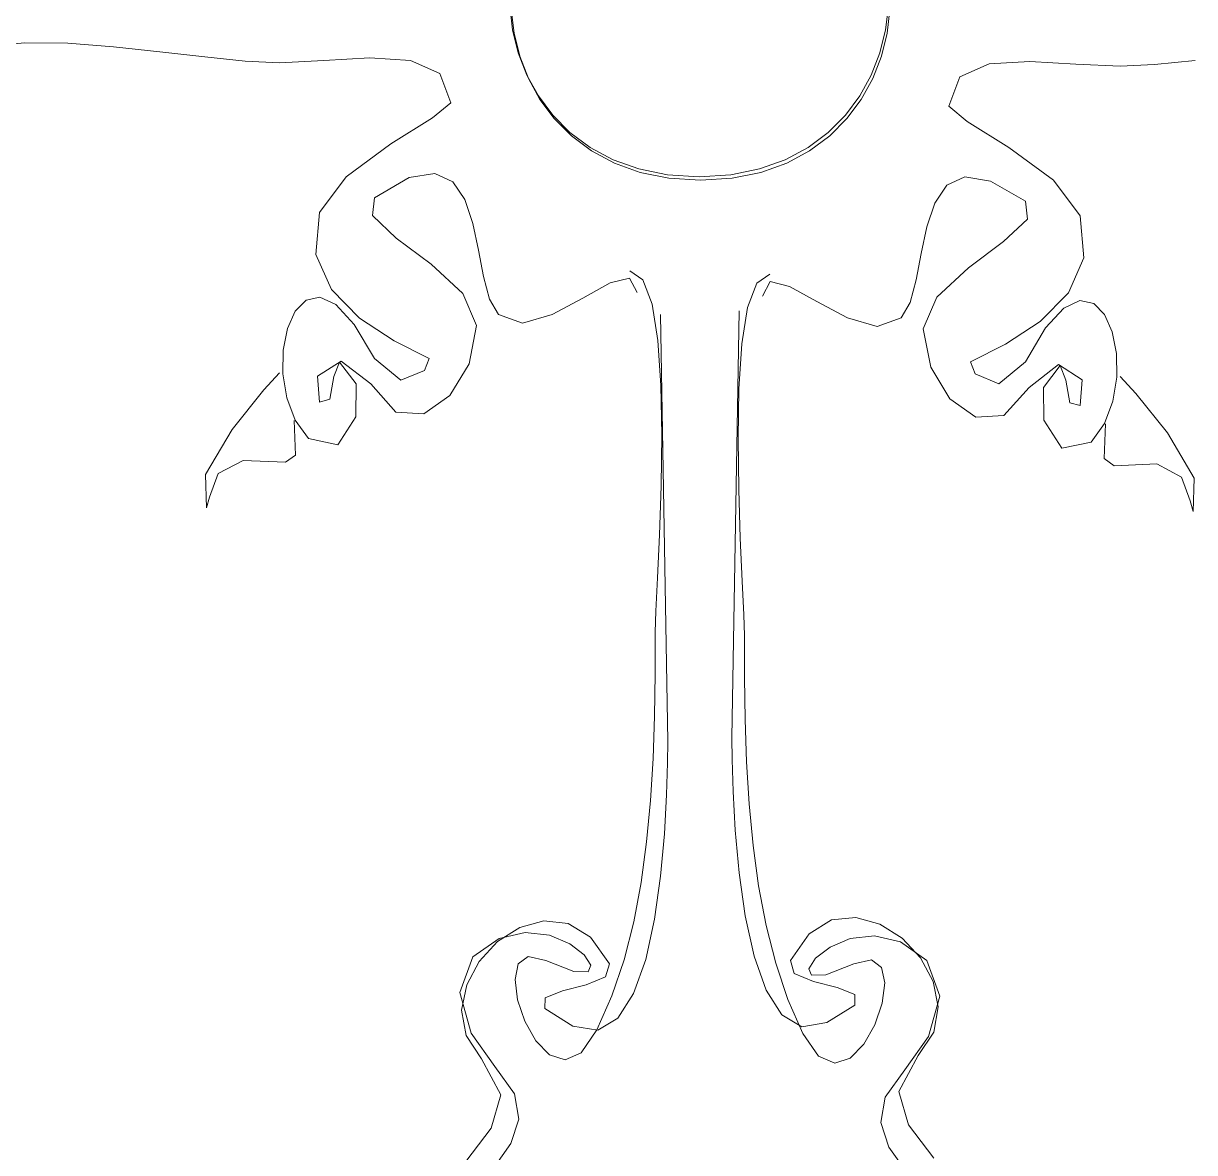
# Model space of a CAD drawing. Header units: centimetres. Extents: x 134057 to 145613, y 5028 to 39996.
# Drawn here: x 134650.4 to 134701.4, y 14445.9 to 14495 of the extents above; entities that cross this region are included whole.
import ezdxf

# ---------------------------------------------------------------- set-up
doc = ezdxf.new("R2010")
doc.units = ezdxf.units.CM
doc.layers.add('0.1', color=253, linetype='Continuous', lineweight=9)

msp = doc.modelspace()

# ---------------------------------------------------------------- linework, layer by layer
at = {"layer": '0.1', "linetype": 'Continuous', "lineweight": 13}
for p, q in [((134671.717, 14494.765), (134671.592, 14495.793)), ((134671.717, 14494.765), (134671.592, 14495.793)), ((134671.781, 14494.615), (134671.656, 14495.643)), ((134671.781, 14494.615), (134671.656, 14495.643)), ((134688.095, 14495.791), (134687.97, 14494.763)), ((134688.095, 14495.791), (134687.97, 14494.763)), ((134688.16, 14495.641), (134688.035, 14494.613)), ((134688.16, 14495.641), (134688.035, 14494.613)), ((134671.967, 14493.76), (134671.717, 14494.765)), ((134671.967, 14493.76), (134671.717, 14494.765)), ((134672.031, 14493.611), (134671.781, 14494.615)), ((134672.031, 14493.611), (134671.781, 14494.615)), ((134687.97, 14494.763), (134687.72, 14493.759)), ((134687.97, 14494.763), (134687.72, 14493.759)), ((134688.035, 14494.613), (134687.785, 14493.609)), ((134688.035, 14494.613), (134687.785, 14493.609)), ((134648.849, 14494.046), (134650.471, 14494.202)), ((134648.849, 14494.046), (134650.471, 14494.202)), ((134650.471, 14494.202), (134652.332, 14494.177)), ((134650.471, 14494.202), (134652.332, 14494.177)), ((134652.332, 14494.177), (134654.327, 14494.026)), ((134652.332, 14494.177), (134654.327, 14494.026)), ((134654.327, 14494.026), (134656.351, 14493.808)), ((134654.327, 14494.026), (134656.351, 14493.808)), ((134656.351, 14493.808), (134658.301, 14493.581)), ((134656.351, 14493.808), (134658.301, 14493.581)), ((134658.301, 14493.581), (134660.072, 14493.403)), ((134658.301, 14493.581), (134660.072, 14493.403)), ((134672.342, 14492.795), (134671.967, 14493.76)), ((134672.342, 14492.795), (134671.967, 14493.76)), ((134672.406, 14492.646), (134672.031, 14493.611)), ((134672.406, 14492.646), (134672.031, 14493.611)), ((134687.72, 14493.759), (134687.345, 14492.794)), ((134687.72, 14493.759), (134687.345, 14492.794)), ((134687.785, 14493.609), (134687.409, 14492.644)), ((134687.785, 14493.609), (134687.409, 14492.644)), ((134660.072, 14493.403), (134661.56, 14493.33)), ((134660.072, 14493.403), (134661.56, 14493.33)), ((134661.56, 14493.33), (134663.497, 14493.423)), ((134661.56, 14493.33), (134663.497, 14493.423)), ((134663.497, 14493.423), (134665.496, 14493.539)), ((134663.497, 14493.423), (134665.496, 14493.539)), ((134665.496, 14493.539), (134667.272, 14493.433)), ((134665.496, 14493.539), (134667.272, 14493.433)), ((134667.272, 14493.433), (134668.546, 14492.862)), ((134667.272, 14493.433), (134668.546, 14492.862)), ((134692.479, 14493.284), (134691.206, 14492.713)), ((134692.479, 14493.284), (134691.206, 14492.713)), ((134694.256, 14493.389), (134692.479, 14493.284)), ((134694.256, 14493.389), (134692.479, 14493.284)), ((134696.254, 14493.274), (134694.256, 14493.389)), ((134696.254, 14493.274), (134694.256, 14493.389)), ((134698.191, 14493.181), (134696.254, 14493.274)), ((134698.191, 14493.181), (134696.254, 14493.274)), ((134699.679, 14493.253), (134698.191, 14493.181)), ((134699.679, 14493.253), (134698.191, 14493.181)), ((134701.45, 14493.432), (134699.679, 14493.253)), ((134701.45, 14493.432), (134699.679, 14493.253)), ((134668.546, 14492.862), (134669.033, 14491.582)), ((134668.546, 14492.862), (134669.033, 14491.582)), ((134672.842, 14491.885), (134672.342, 14492.795)), ((134672.842, 14491.885), (134672.342, 14492.795)), ((134672.906, 14491.735), (134672.406, 14492.646)), ((134672.906, 14491.735), (134672.406, 14492.646)), ((134687.345, 14492.794), (134686.845, 14491.883)), ((134687.345, 14492.794), (134686.845, 14491.883)), ((134687.409, 14492.644), (134686.909, 14491.734)), ((134687.409, 14492.644), (134686.909, 14491.734)), ((134691.206, 14492.713), (134690.719, 14491.432)), ((134691.206, 14492.713), (134690.719, 14491.432)), ((134669.033, 14491.582), (134668.228, 14490.926)), ((134669.033, 14491.582), (134668.228, 14490.926)), ((134673.467, 14491.045), (134672.842, 14491.885)), ((134673.467, 14491.045), (134672.842, 14491.885)), ((134673.531, 14490.895), (134672.906, 14491.735)), ((134673.531, 14490.895), (134672.906, 14491.735)), ((134686.845, 14491.883), (134686.22, 14491.043)), ((134686.845, 14491.883), (134686.22, 14491.043)), ((134686.909, 14491.734), (134686.284, 14490.894)), ((134686.909, 14491.734), (134686.284, 14490.894)), ((134674.217, 14490.291), (134673.467, 14491.045)), ((134674.217, 14490.291), (134673.467, 14491.045)), ((134686.22, 14491.043), (134685.469, 14490.289)), ((134686.22, 14491.043), (134685.469, 14490.289)), ((134690.719, 14491.432), (134691.524, 14490.776)), ((134690.719, 14491.432), (134691.524, 14490.776)), ((134668.228, 14490.926), (134666.409, 14489.793)), ((134668.228, 14490.926), (134666.409, 14489.793)), ((134674.281, 14490.141), (134673.531, 14490.895)), ((134674.281, 14490.141), (134673.531, 14490.895)), ((134686.284, 14490.894), (134685.534, 14490.14)), ((134686.284, 14490.894), (134685.534, 14490.14)), ((134691.524, 14490.776), (134693.342, 14489.643)), ((134691.524, 14490.776), (134693.342, 14489.643)), ((134675.092, 14489.639), (134674.217, 14490.291)), ((134675.092, 14489.639), (134674.217, 14490.291)), ((134675.156, 14489.489), (134674.281, 14490.141)), ((134675.156, 14489.489), (134674.281, 14490.141)), ((134685.469, 14490.289), (134684.594, 14489.637)), ((134685.469, 14490.289), (134684.594, 14489.637)), ((134685.534, 14490.14), (134684.659, 14489.488)), ((134685.534, 14490.14), (134684.659, 14489.488)), ((134666.409, 14489.793), (134664.472, 14488.362)), ((134666.409, 14489.793), (134664.472, 14488.362)), ((134676.092, 14489.104), (134675.092, 14489.639)), ((134676.092, 14489.104), (134675.092, 14489.639)), ((134676.156, 14488.954), (134675.156, 14489.489)), ((134676.156, 14488.954), (134675.156, 14489.489)), ((134684.594, 14489.637), (134683.594, 14489.103)), ((134684.594, 14489.637), (134683.594, 14489.103)), ((134684.659, 14489.488), (134683.659, 14488.953)), ((134684.659, 14489.488), (134683.659, 14488.953)), ((134693.342, 14489.643), (134695.28, 14488.212)), ((134693.342, 14489.643), (134695.28, 14488.212)), ((134677.217, 14488.702), (134676.092, 14489.104)), ((134677.217, 14488.702), (134676.092, 14489.104)), ((134677.281, 14488.552), (134676.156, 14488.954)), ((134677.281, 14488.552), (134676.156, 14488.954)), ((134683.594, 14489.103), (134682.469, 14488.701)), ((134683.594, 14489.103), (134682.469, 14488.701)), ((134683.659, 14488.953), (134682.534, 14488.552)), ((134683.659, 14488.953), (134682.534, 14488.552)), ((134667.214, 14488.326), (134668.327, 14488.51)), ((134667.214, 14488.326), (134668.327, 14488.51)), ((134668.327, 14488.51), (134669.109, 14488.143)), ((134668.327, 14488.51), (134669.109, 14488.143)), ((134678.467, 14488.449), (134677.217, 14488.702)), ((134678.467, 14488.449), (134677.217, 14488.702)), ((134678.531, 14488.299), (134677.281, 14488.552)), ((134678.531, 14488.299), (134677.281, 14488.552)), ((134679.842, 14488.36), (134678.467, 14488.449)), ((134679.842, 14488.36), (134678.467, 14488.449)), ((134681.219, 14488.448), (134679.844, 14488.36)), ((134681.219, 14488.448), (134679.844, 14488.36)), ((134682.469, 14488.701), (134681.219, 14488.448)), ((134682.469, 14488.701), (134681.219, 14488.448)), ((134682.534, 14488.552), (134681.283, 14488.299)), ((134682.534, 14488.552), (134681.283, 14488.299)), ((134664.472, 14488.362), (134663.309, 14486.812)), ((134664.472, 14488.362), (134663.309, 14486.812)), ((134665.694, 14487.448), (134667.214, 14488.326)), ((134665.694, 14487.448), (134667.214, 14488.326)), ((134669.109, 14488.143), (134669.636, 14487.368)), ((134669.109, 14488.143), (134669.636, 14487.368)), ((134679.907, 14488.21), (134678.531, 14488.299)), ((134679.907, 14488.21), (134678.531, 14488.299)), ((134679.844, 14488.36), (134679.842, 14488.36)), ((134679.844, 14488.36), (134679.842, 14488.36)), ((134679.908, 14488.21), (134679.907, 14488.21)), ((134679.908, 14488.21), (134679.907, 14488.21)), ((134681.283, 14488.299), (134679.908, 14488.21)), ((134681.283, 14488.299), (134679.908, 14488.21)), ((134690.643, 14487.993), (134690.116, 14487.218)), ((134690.643, 14487.993), (134690.116, 14487.218)), ((134691.425, 14488.36), (134690.643, 14487.993)), ((134691.425, 14488.36), (134690.643, 14487.993)), ((134692.538, 14488.176), (134691.425, 14488.36)), ((134692.538, 14488.176), (134691.425, 14488.36)), ((134694.058, 14487.298), (134692.538, 14488.176)), ((134694.058, 14487.298), (134692.538, 14488.176)), ((134695.28, 14488.212), (134696.442, 14486.662)), ((134695.28, 14488.212), (134696.442, 14486.662)), ((134665.608, 14486.671), (134665.694, 14487.448)), ((134665.608, 14486.671), (134665.694, 14487.448)), ((134669.636, 14487.368), (134669.984, 14486.327)), ((134669.636, 14487.368), (134669.984, 14486.327)), ((134690.116, 14487.218), (134689.768, 14486.177)), ((134690.116, 14487.218), (134689.768, 14486.177)), ((134694.144, 14486.521), (134694.058, 14487.298)), ((134694.144, 14486.521), (134694.058, 14487.298)), ((134663.309, 14486.812), (134663.149, 14484.975)), ((134663.309, 14486.812), (134663.149, 14484.975)), ((134666.643, 14485.695), (134665.608, 14486.671)), ((134666.643, 14485.695), (134665.608, 14486.671)), ((134693.109, 14485.546), (134694.144, 14486.521)), ((134693.109, 14485.546), (134694.144, 14486.521)), ((134696.442, 14486.662), (134696.603, 14484.826)), ((134696.442, 14486.662), (134696.603, 14484.826)), ((134669.984, 14486.327), (134670.228, 14485.163)), ((134669.984, 14486.327), (134670.228, 14485.163)), ((134689.768, 14486.177), (134689.524, 14485.014)), ((134689.768, 14486.177), (134689.524, 14485.014)), ((134668.167, 14484.552), (134666.643, 14485.695)), ((134668.167, 14484.552), (134666.643, 14485.695)), ((134691.585, 14484.402), (134693.109, 14485.546)), ((134691.585, 14484.402), (134693.109, 14485.546)), ((134663.149, 14484.975), (134663.82, 14483.452)), ((134663.149, 14484.975), (134663.82, 14483.452)), ((134670.228, 14485.163), (134670.445, 14484.019)), ((134670.228, 14485.163), (134670.445, 14484.019)), ((134689.524, 14485.014), (134689.307, 14483.87)), ((134689.524, 14485.014), (134689.307, 14483.87)), ((134669.545, 14483.271), (134668.167, 14484.552)), ((134669.545, 14483.271), (134668.167, 14484.552)), ((134690.206, 14483.121), (134691.585, 14484.402)), ((134690.206, 14483.121), (134691.585, 14484.402)), ((134696.603, 14484.826), (134695.931, 14483.302)), ((134696.603, 14484.826), (134695.931, 14483.302)), ((134670.445, 14484.019), (134670.71, 14483.037)), ((134670.445, 14484.019), (134670.71, 14483.037)), ((134675.963, 14483.738), (134676.815, 14483.95)), ((134675.963, 14483.738), (134676.815, 14483.95)), ((134676.815, 14483.95), (134677.141, 14483.314)), ((134676.815, 14483.95), (134677.141, 14483.314)), ((134677.395, 14483.879), (134676.823, 14484.268)), ((134677.395, 14483.879), (134676.823, 14484.268)), ((134677.793, 14482.815), (134677.395, 14483.879)), ((134677.793, 14482.815), (134677.395, 14483.879)), ((134682.357, 14483.729), (134682.929, 14484.119)), ((134682.357, 14483.729), (134682.929, 14484.119)), ((134689.307, 14483.87), (134689.042, 14482.888)), ((134689.307, 14483.87), (134689.042, 14482.888)), ((134663.82, 14483.452), (134665.049, 14482.21)), ((134663.82, 14483.452), (134665.049, 14482.21)), ((134674.776, 14483.076), (134675.963, 14483.738)), ((134674.776, 14483.076), (134675.963, 14483.738)), ((134681.958, 14482.665), (134682.357, 14483.729)), ((134681.958, 14482.665), (134682.357, 14483.729)), ((134682.937, 14483.801), (134682.611, 14483.165)), ((134682.937, 14483.801), (134682.611, 14483.165)), ((134683.788, 14483.589), (134682.937, 14483.801)), ((134683.788, 14483.589), (134682.937, 14483.801)), ((134684.976, 14482.926), (134683.788, 14483.589)), ((134684.976, 14482.926), (134683.788, 14483.589)), ((134662.717, 14482.994), (134662.243, 14482.511)), ((134662.717, 14482.994), (134662.243, 14482.511)), ((134663.314, 14483.117), (134662.717, 14482.994)), ((134663.314, 14483.117), (134662.717, 14482.994)), ((134664.019, 14482.792), (134663.314, 14483.117)), ((134664.019, 14482.792), (134663.314, 14483.117)), ((134670.146, 14481.884), (134669.545, 14483.271)), ((134670.146, 14481.884), (134669.545, 14483.271)), ((134670.71, 14483.037), (134671.099, 14482.36)), ((134670.71, 14483.037), (134671.099, 14482.36)), ((134673.443, 14482.36), (134674.776, 14483.076)), ((134673.443, 14482.36), (134674.776, 14483.076)), ((134686.309, 14482.211), (134684.976, 14482.926)), ((134686.309, 14482.211), (134684.976, 14482.926)), ((134689.042, 14482.888), (134688.652, 14482.211)), ((134689.042, 14482.888), (134688.652, 14482.211)), ((134689.606, 14481.734), (134690.206, 14483.121)), ((134689.606, 14481.734), (134690.206, 14483.121)), ((134695.931, 14483.302), (134694.703, 14482.061)), ((134695.931, 14483.302), (134694.703, 14482.061)), ((134695.733, 14482.643), (134696.438, 14482.967)), ((134695.733, 14482.643), (134696.438, 14482.967)), ((134696.438, 14482.967), (134697.035, 14482.844)), ((134696.438, 14482.967), (134697.035, 14482.844)), ((134697.035, 14482.844), (134697.509, 14482.361)), ((134697.035, 14482.844), (134697.509, 14482.361)), ((134662.243, 14482.511), (134661.908, 14481.756)), ((134662.243, 14482.511), (134661.908, 14481.756)), ((134664.817, 14481.934), (134664.019, 14482.792)), ((134664.817, 14481.934), (134664.019, 14482.792)), ((134671.099, 14482.36), (134672.154, 14481.99)), ((134671.099, 14482.36), (134672.154, 14481.99)), ((134672.154, 14481.99), (134673.443, 14482.36)), ((134672.154, 14481.99), (134673.443, 14482.36)), ((134678.045, 14481.229), (134677.793, 14482.815)), ((134678.045, 14481.229), (134677.793, 14482.815)), ((134678.159, 14482.37), (134678.477, 14463.769)), ((134678.159, 14482.37), (134678.477, 14463.769)), ((134681.592, 14482.52), (134681.274, 14463.918)), ((134681.592, 14482.52), (134681.274, 14463.918)), ((134681.707, 14481.079), (134681.958, 14482.665)), ((134681.707, 14481.079), (134681.958, 14482.665)), ((134694.934, 14481.784), (134695.733, 14482.643)), ((134694.934, 14481.784), (134695.733, 14482.643)), ((134697.509, 14482.361), (134697.844, 14481.606)), ((134697.509, 14482.361), (134697.844, 14481.606)), ((134665.694, 14480.453), (134664.817, 14481.934)), ((134665.694, 14480.453), (134664.817, 14481.934)), ((134665.049, 14482.21), (134666.56, 14481.221)), ((134665.049, 14482.21), (134666.56, 14481.221)), ((134669.819, 14480.215), (134670.146, 14481.884)), ((134669.819, 14480.215), (134670.146, 14481.884)), ((134687.598, 14481.84), (134686.309, 14482.211)), ((134687.598, 14481.84), (134686.309, 14482.211)), ((134688.652, 14482.211), (134687.598, 14481.84)), ((134688.652, 14482.211), (134687.598, 14481.84)), ((134694.703, 14482.061), (134693.192, 14481.071)), ((134694.703, 14482.061), (134693.192, 14481.071)), ((134661.908, 14481.756), (134661.726, 14480.816)), ((134661.908, 14481.756), (134661.726, 14480.816)), ((134689.933, 14480.065), (134689.606, 14481.734)), ((134689.933, 14480.065), (134689.606, 14481.734)), ((134694.058, 14480.303), (134694.934, 14481.784)), ((134694.058, 14480.303), (134694.934, 14481.784)), ((134697.844, 14481.606), (134698.026, 14480.666)), ((134697.844, 14481.606), (134698.026, 14480.666)), ((134661.726, 14480.816), (134661.712, 14479.778)), ((134661.726, 14480.816), (134661.712, 14479.778)), ((134666.56, 14481.221), (134668.079, 14480.453)), ((134666.56, 14481.221), (134668.079, 14480.453)), ((134678.176, 14479.277), (134678.045, 14481.229)), ((134678.176, 14479.277), (134678.045, 14481.229)), ((134681.576, 14479.128), (134681.707, 14481.079)), ((134681.576, 14479.128), (134681.707, 14481.079)), ((134693.192, 14481.071), (134691.673, 14480.303)), ((134693.192, 14481.071), (134691.673, 14480.303)), ((134663.215, 14479.67), (134664.251, 14480.335)), ((134663.215, 14479.67), (134664.251, 14480.335)), ((134664.181, 14480.289), (134663.925, 14479.658)), ((134664.181, 14480.289), (134663.925, 14479.658)), ((134664.899, 14479.34), (134664.181, 14480.289)), ((134664.899, 14479.34), (134664.181, 14480.289)), ((134664.251, 14480.335), (134665.535, 14479.34)), ((134664.251, 14480.335), (134665.535, 14479.34)), ((134666.842, 14479.499), (134665.694, 14480.453)), ((134666.842, 14479.499), (134665.694, 14480.453)), ((134668.079, 14480.453), (134667.884, 14479.923)), ((134668.079, 14480.453), (134667.884, 14479.923)), ((134691.673, 14480.303), (134691.867, 14479.773)), ((134691.673, 14480.303), (134691.867, 14479.773)), ((134692.909, 14479.349), (134694.058, 14480.303)), ((134692.909, 14479.349), (134694.058, 14480.303)), ((134698.026, 14480.666), (134698.04, 14479.628)), ((134698.026, 14480.666), (134698.04, 14479.628)), ((134661.56, 14479.817), (134660.885, 14479.076)), ((134661.56, 14479.817), (134660.885, 14479.076)), ((134661.712, 14479.778), (134661.882, 14478.731)), ((134661.712, 14479.778), (134661.882, 14478.731)), ((134667.884, 14479.923), (134666.842, 14479.499)), ((134667.884, 14479.923), (134666.842, 14479.499)), ((134668.981, 14478.836), (134669.819, 14480.215)), ((134668.981, 14478.836), (134669.819, 14480.215)), ((134690.771, 14478.686), (134689.933, 14480.065)), ((134690.771, 14478.686), (134689.933, 14480.065)), ((134691.867, 14479.773), (134692.909, 14479.349)), ((134691.867, 14479.773), (134692.909, 14479.349)), ((134695.5, 14480.185), (134694.217, 14479.19)), ((134695.5, 14480.185), (134694.217, 14479.19)), ((134694.853, 14479.19), (134695.571, 14480.139)), ((134694.853, 14479.19), (134695.571, 14480.139)), ((134696.537, 14479.52), (134695.5, 14480.185)), ((134696.537, 14479.52), (134695.5, 14480.185)), ((134695.571, 14480.139), (134695.826, 14479.508)), ((134695.571, 14480.139), (134695.826, 14479.508)), ((134663.309, 14478.545), (134663.215, 14479.67)), ((134663.309, 14478.545), (134663.215, 14479.67)), ((134663.925, 14479.658), (134663.759, 14478.669)), ((134663.925, 14479.658), (134663.759, 14478.669)), ((134664.893, 14477.909), (134664.899, 14479.34)), ((134664.893, 14477.909), (134664.899, 14479.34)), ((134665.535, 14479.34), (134666.625, 14478.109)), ((134665.535, 14479.34), (134666.625, 14478.109)), ((134678.214, 14477.114), (134678.176, 14479.277)), ((134678.214, 14477.114), (134678.176, 14479.277)), ((134695.826, 14479.508), (134695.993, 14478.519)), ((134695.826, 14479.508), (134695.993, 14478.519)), ((134696.442, 14478.395), (134696.537, 14479.52)), ((134696.442, 14478.395), (134696.537, 14479.52)), ((134698.04, 14479.628), (134697.87, 14478.581)), ((134698.04, 14479.628), (134697.87, 14478.581)), ((134698.191, 14479.667), (134698.867, 14478.927)), ((134698.191, 14479.667), (134698.867, 14478.927)), ((134660.885, 14479.076), (134659.494, 14477.353)), ((134660.885, 14479.076), (134659.494, 14477.353)), ((134667.845, 14478.037), (134668.981, 14478.836)), ((134667.845, 14478.037), (134668.981, 14478.836)), ((134681.538, 14476.964), (134681.576, 14479.128)), ((134681.538, 14476.964), (134681.576, 14479.128)), ((134694.217, 14479.19), (134693.127, 14477.959)), ((134694.217, 14479.19), (134693.127, 14477.959)), ((134694.859, 14477.759), (134694.853, 14479.19)), ((134694.859, 14477.759), (134694.853, 14479.19)), ((134698.867, 14478.927), (134700.258, 14477.203)), ((134698.867, 14478.927), (134700.258, 14477.203)), ((134661.882, 14478.731), (134662.25, 14477.76)), ((134661.882, 14478.731), (134662.25, 14477.76)), ((134663.759, 14478.669), (134663.309, 14478.545)), ((134663.759, 14478.669), (134663.309, 14478.545)), ((134691.907, 14477.888), (134690.771, 14478.686)), ((134691.907, 14477.888), (134690.771, 14478.686)), ((134695.993, 14478.519), (134696.442, 14478.395)), ((134695.993, 14478.519), (134696.442, 14478.395)), ((134697.87, 14478.581), (134697.501, 14477.611)), ((134697.87, 14478.581), (134697.501, 14477.611)), ((134662.255, 14476.237), (134662.196, 14477.75)), ((134662.255, 14476.237), (134662.196, 14477.75)), ((134662.25, 14477.76), (134662.832, 14476.955)), ((134662.25, 14477.76), (134662.832, 14476.955)), ((134664.11, 14476.69), (134664.893, 14477.909)), ((134664.11, 14476.69), (134664.893, 14477.909)), ((134666.625, 14478.109), (134667.845, 14478.037)), ((134666.625, 14478.109), (134667.845, 14478.037)), ((134693.127, 14477.959), (134691.907, 14477.888)), ((134693.127, 14477.959), (134691.907, 14477.888)), ((134695.642, 14476.54), (134694.859, 14477.759)), ((134695.642, 14476.54), (134694.859, 14477.759)), ((134659.494, 14477.353), (134658.341, 14475.39)), ((134659.494, 14477.353), (134658.341, 14475.39)), ((134697.501, 14477.611), (134696.919, 14476.805)), ((134697.501, 14477.611), (134696.919, 14476.805)), ((134697.496, 14476.087), (134697.555, 14477.6)), ((134697.496, 14476.087), (134697.555, 14477.6)), ((134662.832, 14476.955), (134664.11, 14476.69)), ((134662.832, 14476.955), (134664.11, 14476.69)), ((134678.185, 14474.893), (134678.214, 14477.114)), ((134678.185, 14474.893), (134678.214, 14477.114)), ((134681.567, 14474.744), (134681.538, 14476.964)), ((134681.567, 14474.744), (134681.538, 14476.964)), ((134696.919, 14476.805), (134695.642, 14476.54)), ((134696.919, 14476.805), (134695.642, 14476.54)), ((134700.258, 14477.203), (134701.411, 14475.24)), ((134700.258, 14477.203), (134701.411, 14475.24)), ((134661.819, 14475.925), (134662.255, 14476.237)), ((134661.819, 14475.925), (134662.255, 14476.237)), ((134658.887, 14475.43), (134659.971, 14476.001)), ((134658.887, 14475.43), (134659.971, 14476.001)), ((134659.971, 14476.001), (134661.819, 14475.925)), ((134659.971, 14476.001), (134661.819, 14475.925)), ((134697.932, 14475.775), (134697.496, 14476.087)), ((134697.932, 14475.775), (134697.496, 14476.087)), ((134699.781, 14475.851), (134697.932, 14475.775)), ((134699.781, 14475.851), (134697.932, 14475.775)), ((134700.865, 14475.28), (134699.781, 14475.851)), ((134700.865, 14475.28), (134699.781, 14475.851)), ((134658.341, 14475.39), (134658.381, 14473.934)), ((134658.341, 14475.39), (134658.381, 14473.934)), ((134658.51, 14474.4), (134658.887, 14475.43)), ((134658.51, 14474.4), (134658.887, 14475.43)), ((134701.241, 14474.25), (134700.865, 14475.28)), ((134701.241, 14474.25), (134700.865, 14475.28)), ((134701.411, 14475.24), (134701.371, 14473.785)), ((134701.411, 14475.24), (134701.371, 14473.785)), ((134678.116, 14472.77), (134678.185, 14474.893)), ((134678.116, 14472.77), (134678.185, 14474.893)), ((134681.636, 14472.62), (134681.567, 14474.744)), ((134681.636, 14472.62), (134681.567, 14474.744)), ((134658.381, 14473.934), (134658.51, 14474.4)), ((134658.381, 14473.934), (134658.51, 14474.4)), ((134701.371, 14473.785), (134701.241, 14474.25)), ((134701.371, 14473.785), (134701.241, 14474.25)), ((134678.034, 14470.898), (134678.116, 14472.77)), ((134678.034, 14470.898), (134678.116, 14472.77)), ((134681.718, 14470.749), (134681.636, 14472.62)), ((134681.718, 14470.749), (134681.636, 14472.62)), ((134677.965, 14469.433), (134678.034, 14470.898)), ((134677.965, 14469.433), (134678.034, 14470.898)), ((134681.787, 14469.284), (134681.718, 14470.749)), ((134681.787, 14469.284), (134681.718, 14470.749)), ((134677.936, 14468.529), (134677.965, 14469.433)), ((134677.936, 14468.529), (134677.965, 14469.433)), ((134681.816, 14468.379), (134681.787, 14469.284)), ((134681.816, 14468.379), (134681.787, 14469.284)), ((134677.929, 14466.704), (134677.936, 14468.529)), ((134677.929, 14466.704), (134677.936, 14468.529)), ((134681.823, 14466.555), (134681.816, 14468.379)), ((134681.823, 14466.555), (134681.816, 14468.379)), ((134677.9, 14464.865), (134677.929, 14466.704)), ((134677.9, 14464.865), (134677.929, 14466.704)), ((134681.852, 14464.715), (134681.823, 14466.555)), ((134681.852, 14464.715), (134681.823, 14466.555)), ((134677.837, 14463.023), (134677.9, 14464.865)), ((134677.837, 14463.023), (134677.9, 14464.865)), ((134681.915, 14462.873), (134681.852, 14464.715)), ((134681.915, 14462.873), (134681.852, 14464.715)), ((134678.477, 14463.769), (134678.469, 14462.829)), ((134678.477, 14463.769), (134678.469, 14462.829)), ((134681.274, 14463.918), (134681.283, 14462.979)), ((134681.274, 14463.918), (134681.283, 14462.979)), ((134677.727, 14461.193), (134677.837, 14463.023)), ((134677.727, 14461.193), (134677.837, 14463.023)), ((134681.283, 14462.979), (134681.323, 14461.591)), ((134681.283, 14462.979), (134681.323, 14461.591)), ((134678.469, 14462.829), (134678.429, 14461.441)), ((134678.469, 14462.829), (134678.429, 14461.441)), ((134682.024, 14461.043), (134681.915, 14462.873)), ((134682.024, 14461.043), (134681.915, 14462.873)), ((134678.429, 14461.441), (134678.336, 14459.748)), ((134678.429, 14461.441), (134678.336, 14459.748)), ((134681.323, 14461.591), (134681.416, 14459.898)), ((134681.323, 14461.591), (134681.416, 14459.898)), ((134677.558, 14459.387), (134677.727, 14461.193)), ((134677.558, 14459.387), (134677.727, 14461.193)), ((134682.194, 14459.238), (134682.024, 14461.043)), ((134682.194, 14459.238), (134682.024, 14461.043)), ((134681.416, 14459.898), (134681.585, 14458.042)), ((134681.416, 14459.898), (134681.585, 14458.042)), ((134677.318, 14457.62), (134677.558, 14459.387)), ((134677.318, 14457.62), (134677.558, 14459.387)), ((134678.336, 14459.748), (134678.167, 14457.893)), ((134678.336, 14459.748), (134678.167, 14457.893)), ((134682.434, 14457.47), (134682.194, 14459.238)), ((134682.434, 14457.47), (134682.194, 14459.238)), ((134678.167, 14457.893), (134677.901, 14456.018)), ((134678.167, 14457.893), (134677.901, 14456.018)), ((134681.585, 14458.042), (134681.851, 14456.168)), ((134681.585, 14458.042), (134681.851, 14456.168)), ((134676.993, 14455.904), (134677.318, 14457.62)), ((134676.993, 14455.904), (134677.318, 14457.62)), ((134682.759, 14455.755), (134682.434, 14457.47)), ((134682.759, 14455.755), (134682.434, 14457.47)), ((134673.079, 14455.952), (134672.029, 14455.66)), ((134673.079, 14455.952), (134672.029, 14455.66)), ((134674.134, 14455.839), (134673.079, 14455.952)), ((134674.134, 14455.839), (134673.079, 14455.952)), ((134675.112, 14455.238), (134674.134, 14455.839)), ((134675.112, 14455.238), (134674.134, 14455.839)), ((134676.572, 14454.253), (134676.993, 14455.904)), ((134676.572, 14454.253), (134676.993, 14455.904)), ((134677.901, 14456.018), (134677.516, 14454.268)), ((134677.901, 14456.018), (134677.516, 14454.268)), ((134681.851, 14456.168), (134682.236, 14454.417)), ((134681.851, 14456.168), (134682.236, 14454.417)), ((134684.639, 14455.388), (134685.618, 14455.988)), ((134684.639, 14455.388), (134685.618, 14455.988)), ((134685.618, 14455.988), (134686.673, 14456.102)), ((134685.618, 14455.988), (134686.673, 14456.102)), ((134686.673, 14456.102), (134687.723, 14455.81)), ((134686.673, 14456.102), (134687.723, 14455.81)), ((134687.723, 14455.81), (134688.687, 14455.194)), ((134687.723, 14455.81), (134688.687, 14455.194)), ((134672.029, 14455.66), (134671.065, 14455.044)), ((134672.029, 14455.66), (134671.065, 14455.044)), ((134671.127, 14455.18), (134672.266, 14455.449)), ((134671.127, 14455.18), (134672.266, 14455.449)), ((134672.266, 14455.449), (134673.319, 14455.327)), ((134672.266, 14455.449), (134673.319, 14455.327)), ((134673.319, 14455.327), (134674.204, 14454.954)), ((134673.319, 14455.327), (134674.204, 14454.954)), ((134683.179, 14454.104), (134682.759, 14455.755)), ((134683.179, 14454.104), (134682.759, 14455.755)), ((134683.818, 14454.22), (134684.639, 14455.388)), ((134683.818, 14454.22), (134684.639, 14455.388)), ((134687.486, 14455.3), (134686.432, 14455.178)), ((134687.486, 14455.3), (134686.432, 14455.178)), ((134688.625, 14455.03), (134687.486, 14455.3)), ((134688.625, 14455.03), (134687.486, 14455.3)), ((134669.987, 14454.379), (134671.127, 14455.18)), ((134669.987, 14454.379), (134671.127, 14455.18)), ((134671.065, 14455.044), (134670.267, 14454.185)), ((134671.065, 14455.044), (134670.267, 14454.185)), ((134674.204, 14454.954), (134674.837, 14454.47)), ((134674.204, 14454.954), (134674.837, 14454.47)), ((134675.934, 14454.071), (134675.112, 14455.238)), ((134675.934, 14454.071), (134675.112, 14455.238)), ((134685.547, 14454.804), (134684.915, 14454.32)), ((134685.547, 14454.804), (134684.915, 14454.32)), ((134686.432, 14455.178), (134685.547, 14454.804)), ((134686.432, 14455.178), (134685.547, 14454.804)), ((134689.765, 14454.23), (134688.625, 14455.03)), ((134689.765, 14454.23), (134688.625, 14455.03)), ((134688.687, 14455.194), (134689.484, 14454.335)), ((134688.687, 14455.194), (134689.484, 14454.335)), ((134669.421, 14452.825), (134669.987, 14454.379)), ((134669.421, 14452.825), (134669.987, 14454.379)), ((134672.396, 14454.398), (134671.963, 14454.074)), ((134672.396, 14454.398), (134671.963, 14454.074)), ((134673.166, 14454.22), (134672.396, 14454.398)), ((134673.166, 14454.22), (134672.396, 14454.398)), ((134674.837, 14454.47), (134675.133, 14454.014)), ((134674.837, 14454.47), (134675.133, 14454.014)), ((134676.043, 14452.681), (134676.572, 14454.253)), ((134676.043, 14452.681), (134676.572, 14454.253)), ((134677.516, 14454.268), (134676.989, 14452.784)), ((134677.516, 14454.268), (134676.989, 14452.784)), ((134682.236, 14454.417), (134682.762, 14452.934)), ((134682.236, 14454.417), (134682.762, 14452.934)), ((134684.915, 14454.32), (134684.619, 14453.865)), ((134684.915, 14454.32), (134684.619, 14453.865)), ((134689.484, 14454.335), (134690.034, 14453.313)), ((134689.484, 14454.335), (134690.034, 14453.313)), ((134670.267, 14454.185), (134669.718, 14453.164)), ((134670.267, 14454.185), (134669.718, 14453.164)), ((134671.963, 14454.074), (134671.824, 14453.398)), ((134671.963, 14454.074), (134671.824, 14453.398)), ((134674.381, 14453.749), (134673.166, 14454.22)), ((134674.381, 14453.749), (134673.166, 14454.22)), ((134675.009, 14453.727), (134674.381, 14453.749)), ((134675.009, 14453.727), (134674.381, 14453.749)), ((134675.133, 14454.014), (134675.009, 14453.727)), ((134675.133, 14454.014), (134675.009, 14453.727)), ((134675.761, 14453.506), (134675.934, 14454.071)), ((134675.761, 14453.506), (134675.934, 14454.071)), ((134683.709, 14452.531), (134683.179, 14454.104)), ((134683.709, 14452.531), (134683.179, 14454.104)), ((134683.991, 14453.656), (134683.818, 14454.22)), ((134683.991, 14453.656), (134683.818, 14454.22)), ((134684.619, 14453.865), (134684.743, 14453.578)), ((134684.619, 14453.865), (134684.743, 14453.578)), ((134685.37, 14453.6), (134686.585, 14454.071)), ((134685.37, 14453.6), (134686.585, 14454.071)), ((134686.585, 14454.071), (134687.356, 14454.248)), ((134686.585, 14454.071), (134687.356, 14454.248)), ((134687.356, 14454.248), (134687.789, 14453.924)), ((134687.356, 14454.248), (134687.789, 14453.924)), ((134687.789, 14453.924), (134687.928, 14453.248)), ((134687.789, 14453.924), (134687.928, 14453.248)), ((134690.33, 14452.675), (134689.765, 14454.23)), ((134690.33, 14452.675), (134689.765, 14454.23)), ((134671.824, 14453.398), (134671.935, 14452.516)), ((134671.824, 14453.398), (134671.935, 14452.516)), ((134674.921, 14453.158), (134675.761, 14453.506)), ((134674.921, 14453.158), (134675.761, 14453.506)), ((134684.831, 14453.308), (134683.991, 14453.656)), ((134684.831, 14453.308), (134683.991, 14453.656)), ((134684.743, 14453.578), (134685.37, 14453.6)), ((134684.743, 14453.578), (134685.37, 14453.6)), ((134685.865, 14453.048), (134684.831, 14453.308)), ((134685.865, 14453.048), (134684.831, 14453.308)), ((134687.928, 14453.248), (134687.817, 14452.366)), ((134687.928, 14453.248), (134687.817, 14452.366)), ((134690.034, 14453.313), (134690.254, 14452.211)), ((134690.034, 14453.313), (134690.254, 14452.211)), ((134669.916, 14451.058), (134669.421, 14452.825)), ((134669.916, 14451.058), (134669.421, 14452.825)), ((134669.718, 14453.164), (134669.498, 14452.061)), ((134669.718, 14453.164), (134669.498, 14452.061)), ((134673.131, 14452.599), (134673.887, 14452.898)), ((134673.131, 14452.599), (134673.887, 14452.898)), ((134673.887, 14452.898), (134674.921, 14453.158)), ((134673.887, 14452.898), (134674.921, 14453.158)), ((134676.989, 14452.784), (134676.3, 14451.711)), ((134676.989, 14452.784), (134676.3, 14451.711)), ((134682.762, 14452.934), (134683.452, 14451.861)), ((134682.762, 14452.934), (134683.452, 14451.861)), ((134686.621, 14452.748), (134685.865, 14453.048)), ((134686.621, 14452.748), (134685.865, 14453.048)), ((134686.626, 14452.281), (134686.621, 14452.748)), ((134686.626, 14452.281), (134686.621, 14452.748)), ((134671.935, 14452.516), (134672.252, 14451.577)), ((134671.935, 14452.516), (134672.252, 14451.577)), ((134673.126, 14452.131), (134673.131, 14452.599)), ((134673.126, 14452.131), (134673.131, 14452.599)), ((134675.392, 14451.2), (134676.043, 14452.681)), ((134675.392, 14451.2), (134676.043, 14452.681)), ((134684.36, 14451.05), (134683.709, 14452.531)), ((134684.36, 14451.05), (134683.709, 14452.531)), ((134685.408, 14451.518), (134686.626, 14452.281)), ((134685.408, 14451.518), (134686.626, 14452.281)), ((134687.817, 14452.366), (134687.5, 14451.428)), ((134687.817, 14452.366), (134687.5, 14451.428)), ((134689.836, 14450.909), (134690.33, 14452.675)), ((134689.836, 14450.909), (134690.33, 14452.675)), ((134669.498, 14452.061), (134669.688, 14450.959)), ((134669.498, 14452.061), (134669.688, 14450.959)), ((134674.344, 14451.368), (134673.126, 14452.131)), ((134674.344, 14451.368), (134673.126, 14452.131)), ((134676.3, 14451.711), (134675.425, 14451.191)), ((134676.3, 14451.711), (134675.425, 14451.191)), ((134683.452, 14451.861), (134684.326, 14451.341)), ((134683.452, 14451.861), (134684.326, 14451.341)), ((134690.254, 14452.211), (134690.064, 14451.108)), ((134690.254, 14452.211), (134690.064, 14451.108)), ((134672.252, 14451.577), (134672.731, 14450.729)), ((134672.252, 14451.577), (134672.731, 14450.729)), ((134675.425, 14451.191), (134674.344, 14451.368)), ((134675.425, 14451.191), (134674.344, 14451.368)), ((134674.703, 14450.207), (134675.392, 14451.2)), ((134674.703, 14450.207), (134675.392, 14451.2)), ((134684.326, 14451.341), (134685.408, 14451.518)), ((134684.326, 14451.341), (134685.408, 14451.518)), ((134687.5, 14451.428), (134687.02, 14450.579)), ((134687.5, 14451.428), (134687.02, 14450.579)), ((134669.688, 14450.959), (134670.369, 14449.937)), ((134669.688, 14450.959), (134670.369, 14449.937)), ((134670.94, 14449.61), (134669.916, 14451.058)), ((134670.94, 14449.61), (134669.916, 14451.058)), ((134672.731, 14450.729), (134673.329, 14450.119)), ((134672.731, 14450.729), (134673.329, 14450.119)), ((134685.049, 14450.057), (134684.36, 14451.05)), ((134685.049, 14450.057), (134684.36, 14451.05)), ((134688.811, 14449.46), (134689.836, 14450.909)), ((134688.811, 14449.46), (134689.836, 14450.909)), ((134690.064, 14451.108), (134689.383, 14450.087)), ((134690.064, 14451.108), (134689.383, 14450.087)), ((134674.001, 14449.896), (134674.703, 14450.207)), ((134674.001, 14449.896), (134674.703, 14450.207)), ((134687.02, 14450.579), (134686.423, 14449.97)), ((134687.02, 14450.579), (134686.423, 14449.97)), ((134670.369, 14449.937), (134671.211, 14448.367)), ((134670.369, 14449.937), (134671.211, 14448.367)), ((134673.329, 14450.119), (134674.001, 14449.896)), ((134673.329, 14450.119), (134674.001, 14449.896)), ((134685.751, 14449.746), (134685.049, 14450.057)), ((134685.751, 14449.746), (134685.049, 14450.057)), ((134686.423, 14449.97), (134685.751, 14449.746)), ((134686.423, 14449.97), (134685.751, 14449.746)), ((134689.383, 14450.087), (134688.54, 14448.517)), ((134689.383, 14450.087), (134688.54, 14448.517)), ((134671.806, 14448.417), (134670.94, 14449.61)), ((134671.806, 14448.417), (134670.94, 14449.61)), ((134687.946, 14448.267), (134688.811, 14449.46)), ((134687.946, 14448.267), (134688.811, 14449.46)), ((134671.211, 14448.367), (134670.786, 14446.916)), ((134671.211, 14448.367), (134670.786, 14446.916)), ((134671.991, 14447.312), (134671.806, 14448.417)), ((134671.991, 14447.312), (134671.806, 14448.417)), ((134687.76, 14447.162), (134687.946, 14448.267)), ((134687.76, 14447.162), (134687.946, 14448.267)), ((134688.54, 14448.517), (134688.965, 14447.066)), ((134688.54, 14448.517), (134688.965, 14447.066)), ((134671.636, 14446.248), (134671.991, 14447.312)), ((134671.636, 14446.248), (134671.991, 14447.312)), ((134688.115, 14446.098), (134687.76, 14447.162)), ((134688.115, 14446.098), (134687.76, 14447.162)), ((134670.786, 14446.916), (134669.676, 14445.466)), ((134670.786, 14446.916), (134669.676, 14445.466)), ((134688.965, 14447.066), (134690.076, 14445.615)), ((134688.965, 14447.066), (134690.076, 14445.615)), ((134670.881, 14445.178), (134671.636, 14446.248)), ((134670.881, 14445.178), (134671.636, 14446.248)), ((134688.871, 14445.028), (134688.115, 14446.098)), ((134688.871, 14445.028), (134688.115, 14446.098))]:
    msp.add_line(p, q, dxfattribs=at)

doc.saveas('drawing.dxf')
